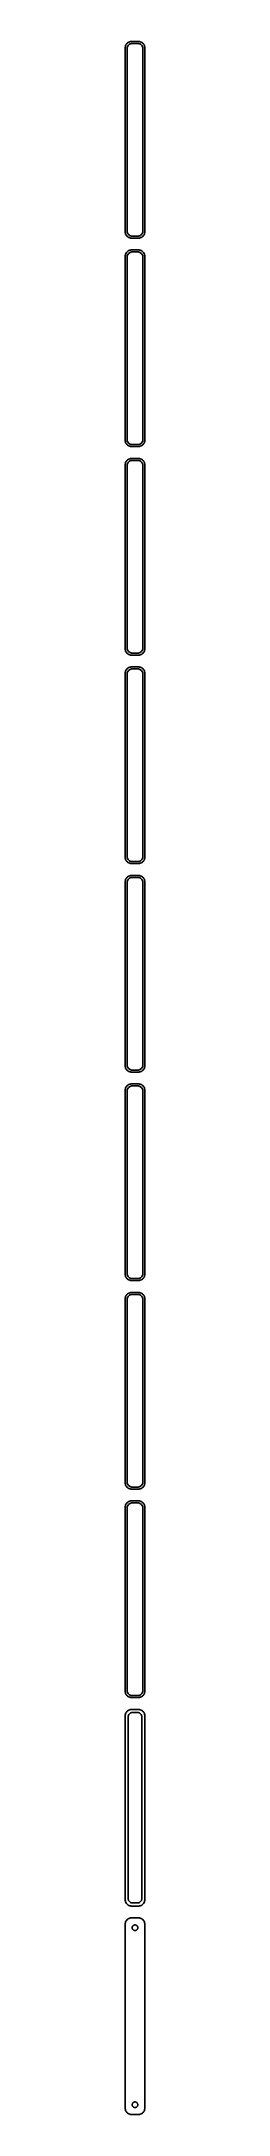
# Model space of a CAD drawing. Header units: metres. Extents: x -8 to 8, y 1515 to 3096.
import ezdxf

# ---------------------------------------------------------------- set-up
doc = ezdxf.new("R2010")
doc.units = ezdxf.units.M

msp = doc.modelspace()

# ---------------------------------------------------------------- linework, layer by layer
for p, q in [((-7.46057, 3091.63), (-7.5, 3091)), ((-7.5, 3091), (-7.5, 2951)), ((-7.34291, 3092.24), (-7.46057, 3091.63)), ((-7.14888, 3092.84), (-7.34291, 3092.24)), ((-6.88153, 3093.41), (-7.14888, 3092.84)), ((-6.54507, 3093.94), (-6.88153, 3093.41)), ((-6.14484, 3094.42), (-6.54507, 3093.94)), ((-5.68712, 3094.85), (-6.14484, 3094.42)), ((-6, 3090.5), (-5.96844, 3091)), ((-6, 2951.5), (-6, 3090.5)), ((-5.96844, 3091), (-5.87433, 3091.49)), ((-5.87433, 3091.49), (-5.7191, 3091.97)), ((-5.7191, 3091.97), (-5.50522, 3092.43)), ((-5.17912, 3095.22), (-5.68712, 3094.85)), ((-5.50522, 3092.43), (-5.23605, 3092.85)), ((-5.23605, 3092.85), (-4.91586, 3093.24)), ((-4.62889, 3095.52), (-5.17912, 3095.22)), ((-4.91586, 3093.24), (-4.54968, 3093.58)), ((-4.04507, 3095.76), (-4.62889, 3095.52)), ((-4.54968, 3093.58), (-4.1433, 3093.88)), ((-4.1433, 3093.88), (-3.70311, 3094.12)), ((-3.4369, 3095.91), (-4.04507, 3095.76)), ((-3.70311, 3094.12), (-3.23605, 3094.3)), ((-2.81395, 3095.99), (-3.4369, 3095.91)), ((-3.23605, 3094.3), (-2.74951, 3094.43)), ((2.81395, 3095.99), (-2.81395, 3095.99)), ((-2.74951, 3094.43), (-2.25116, 3094.49)), ((-2.25116, 3094.49), (2.25116, 3094.49)), ((2.25116, 3094.49), (2.74951, 3094.43)), ((2.74951, 3094.43), (3.23605, 3094.3)), ((3.4369, 3095.91), (2.81395, 3095.99)), ((3.23605, 3094.3), (3.70311, 3094.12)), ((4.04507, 3095.76), (3.4369, 3095.91)), ((3.70311, 3094.12), (4.1433, 3093.88)), ((4.62889, 3095.52), (4.04507, 3095.76)), ((4.1433, 3093.88), (4.54968, 3093.58)), ((4.54968, 3093.58), (4.91586, 3093.24)), ((5.17912, 3095.22), (4.62889, 3095.52)), ((4.91586, 3093.24), (5.23605, 3092.85)), ((5.68712, 3094.85), (5.17912, 3095.22)), ((5.23605, 3092.85), (5.50522, 3092.43)), ((5.50522, 3092.43), (5.7191, 3091.97)), ((6.14484, 3094.42), (5.68712, 3094.85)), ((5.7191, 3091.97), (5.87433, 3091.49)), ((5.87433, 3091.49), (5.96844, 3091)), ((5.96844, 3091), (6, 3090.5)), ((6, 3090.5), (6, 2951.5)), ((6.54507, 3093.94), (6.14484, 3094.42)), ((6.88153, 3093.41), (6.54507, 3093.94)), ((7.14888, 3092.84), (6.88153, 3093.41)), ((7.34291, 3092.24), (7.14888, 3092.84)), ((7.46057, 3091.63), (7.34291, 3092.24)), ((7.5, 3091), (7.46057, 3091.63)), ((7.5, 2951), (7.5, 3091)), ((-7.5, 2951), (-7.46057, 2950.37)), ((-7.46057, 2950.37), (-7.34291, 2949.76)), ((-7.34291, 2949.76), (-7.14888, 2949.16)), ((-7.14888, 2949.16), (-6.88153, 2948.59)), ((-6.88153, 2948.59), (-6.54507, 2948.06)), ((-6.54507, 2948.06), (-6.14484, 2947.58)), ((-6.14484, 2947.58), (-5.68712, 2947.15)), ((-5.96844, 2951), (-6, 2951.5)), ((-5.87433, 2950.51), (-5.96844, 2951)), ((-5.7191, 2950.03), (-5.87433, 2950.51)), ((-5.50522, 2949.57), (-5.7191, 2950.03)), ((-5.68712, 2947.15), (-5.17912, 2946.78)), ((-5.23605, 2949.15), (-5.50522, 2949.57)), ((-4.91586, 2948.76), (-5.23605, 2949.15)), ((-5.17912, 2946.78), (-4.62889, 2946.48)), ((-4.54968, 2948.42), (-4.91586, 2948.76)), ((-4.62889, 2946.48), (-4.04507, 2946.24)), ((-4.1433, 2948.12), (-4.54968, 2948.42)), ((-3.70311, 2947.88), (-4.1433, 2948.12)), ((-4.04507, 2946.24), (-3.4369, 2946.09)), ((-3.23605, 2947.7), (-3.70311, 2947.88)), ((-3.4369, 2946.09), (-2.81395, 2946.01)), ((-2.74951, 2947.57), (-3.23605, 2947.7)), ((-2.81395, 2946.01), (2.81395, 2946.01)), ((-2.25116, 2947.51), (-2.74951, 2947.57)), ((2.25116, 2947.51), (-2.25116, 2947.51)), ((2.74951, 2947.57), (2.25116, 2947.51)), ((3.23605, 2947.7), (2.74951, 2947.57)), ((2.81395, 2946.01), (3.4369, 2946.09)), ((3.70311, 2947.88), (3.23605, 2947.7)), ((3.4369, 2946.09), (4.04507, 2946.24)), ((4.1433, 2948.12), (3.70311, 2947.88)), ((4.04507, 2946.24), (4.62889, 2946.48)), ((4.54968, 2948.42), (4.1433, 2948.12)), ((4.91586, 2948.76), (4.54968, 2948.42)), ((4.62889, 2946.48), (5.17912, 2946.78)), ((5.23605, 2949.15), (4.91586, 2948.76)), ((5.17912, 2946.78), (5.68712, 2947.15)), ((5.50522, 2949.57), (5.23605, 2949.15)), ((5.7191, 2950.03), (5.50522, 2949.57)), ((5.68712, 2947.15), (6.14484, 2947.58)), ((5.87433, 2950.51), (5.7191, 2950.03)), ((5.96844, 2951), (5.87433, 2950.51)), ((6, 2951.5), (5.96844, 2951)), ((6.14484, 2947.58), (6.54507, 2948.06)), ((6.54507, 2948.06), (6.88153, 2948.59)), ((6.88153, 2948.59), (7.14888, 2949.16)), ((7.14888, 2949.16), (7.34291, 2949.76)), ((7.34291, 2949.76), (7.46057, 2950.37)), ((7.46057, 2950.37), (7.5, 2951)), ((-7.46057, 2932.63), (-7.5, 2932)), ((-7.5, 2932), (-7.5, 2792)), ((-7.34291, 2933.24), (-7.46057, 2932.63)), ((-7.14888, 2933.84), (-7.34291, 2933.24)), ((-6.88153, 2934.41), (-7.14888, 2933.84)), ((-6.54507, 2934.94), (-6.88153, 2934.41)), ((-6.14484, 2935.42), (-6.54507, 2934.94)), ((-5.68712, 2935.85), (-6.14484, 2935.42)), ((-6, 2931.5), (-5.96844, 2932)), ((-6, 2792.5), (-6, 2931.5)), ((-5.96844, 2932), (-5.87433, 2932.49)), ((-5.87433, 2932.49), (-5.7191, 2932.97)), ((-5.7191, 2932.97), (-5.50522, 2933.43)), ((-5.17912, 2936.22), (-5.68712, 2935.85)), ((-5.50522, 2933.43), (-5.23605, 2933.85)), ((-5.23605, 2933.85), (-4.91586, 2934.24)), ((-4.62889, 2936.52), (-5.17912, 2936.22)), ((-4.91586, 2934.24), (-4.54968, 2934.58)), ((-4.04507, 2936.76), (-4.62889, 2936.52)), ((-4.54968, 2934.58), (-4.1433, 2934.88)), ((-4.1433, 2934.88), (-3.70311, 2935.12)), ((-3.4369, 2936.91), (-4.04507, 2936.76)), ((-3.70311, 2935.12), (-3.23605, 2935.3)), ((-2.81395, 2936.99), (-3.4369, 2936.91)), ((-3.23605, 2935.3), (-2.74951, 2935.43)), ((2.81395, 2936.99), (-2.81395, 2936.99)), ((-2.74951, 2935.43), (-2.25116, 2935.49)), ((-2.25116, 2935.49), (2.25116, 2935.49)), ((2.25116, 2935.49), (2.74951, 2935.43)), ((2.74951, 2935.43), (3.23605, 2935.3)), ((3.4369, 2936.91), (2.81395, 2936.99)), ((3.23605, 2935.3), (3.70311, 2935.12)), ((4.04507, 2936.76), (3.4369, 2936.91)), ((3.70311, 2935.12), (4.1433, 2934.88)), ((4.62889, 2936.52), (4.04507, 2936.76)), ((4.1433, 2934.88), (4.54968, 2934.58)), ((4.54968, 2934.58), (4.91586, 2934.24)), ((5.17912, 2936.22), (4.62889, 2936.52)), ((4.91586, 2934.24), (5.23605, 2933.85)), ((5.68712, 2935.85), (5.17912, 2936.22)), ((5.23605, 2933.85), (5.50522, 2933.43)), ((5.50522, 2933.43), (5.7191, 2932.97)), ((6.14484, 2935.42), (5.68712, 2935.85)), ((5.7191, 2932.97), (5.87433, 2932.49)), ((5.87433, 2932.49), (5.96844, 2932)), ((5.96844, 2932), (6, 2931.5)), ((6, 2931.5), (6, 2792.5)), ((6.54507, 2934.94), (6.14484, 2935.42)), ((6.88153, 2934.41), (6.54507, 2934.94)), ((7.14888, 2933.84), (6.88153, 2934.41)), ((7.34291, 2933.24), (7.14888, 2933.84)), ((7.46057, 2932.63), (7.34291, 2933.24)), ((7.5, 2932), (7.46057, 2932.63)), ((7.5, 2792), (7.5, 2932)), ((-7.5, 2792), (-7.46057, 2791.37)), ((-7.46057, 2791.37), (-7.34291, 2790.76)), ((-7.34291, 2790.76), (-7.14888, 2790.16)), ((-7.14888, 2790.16), (-6.88153, 2789.59)), ((-6.88153, 2789.59), (-6.54507, 2789.06)), ((-6.54507, 2789.06), (-6.14484, 2788.58)), ((-6.14484, 2788.58), (-5.68712, 2788.15)), ((-5.96844, 2792), (-6, 2792.5)), ((-5.87433, 2791.51), (-5.96844, 2792)), ((-5.7191, 2791.03), (-5.87433, 2791.51)), ((-5.50522, 2790.57), (-5.7191, 2791.03)), ((-5.68712, 2788.15), (-5.17912, 2787.78)), ((-5.23605, 2790.15), (-5.50522, 2790.57)), ((-4.91586, 2789.76), (-5.23605, 2790.15)), ((-5.17912, 2787.78), (-4.62889, 2787.48)), ((-4.54968, 2789.42), (-4.91586, 2789.76)), ((-4.62889, 2787.48), (-4.04507, 2787.24)), ((-4.1433, 2789.12), (-4.54968, 2789.42)), ((-3.70311, 2788.88), (-4.1433, 2789.12)), ((-4.04507, 2787.24), (-3.4369, 2787.09)), ((-3.23605, 2788.7), (-3.70311, 2788.88)), ((-3.4369, 2787.09), (-2.81395, 2787.01)), ((-2.74951, 2788.57), (-3.23605, 2788.7)), ((-2.81395, 2787.01), (2.81395, 2787.01)), ((-2.25116, 2788.51), (-2.74951, 2788.57)), ((2.25116, 2788.51), (-2.25116, 2788.51)), ((2.74951, 2788.57), (2.25116, 2788.51)), ((3.23605, 2788.7), (2.74951, 2788.57)), ((2.81395, 2787.01), (3.4369, 2787.09)), ((3.70311, 2788.88), (3.23605, 2788.7)), ((3.4369, 2787.09), (4.04507, 2787.24)), ((4.1433, 2789.12), (3.70311, 2788.88)), ((4.04507, 2787.24), (4.62889, 2787.48)), ((4.54968, 2789.42), (4.1433, 2789.12)), ((4.91586, 2789.76), (4.54968, 2789.42)), ((4.62889, 2787.48), (5.17912, 2787.78)), ((5.23605, 2790.15), (4.91586, 2789.76)), ((5.17912, 2787.78), (5.68712, 2788.15)), ((5.50522, 2790.57), (5.23605, 2790.15)), ((5.7191, 2791.03), (5.50522, 2790.57)), ((5.68712, 2788.15), (6.14484, 2788.58)), ((5.87433, 2791.51), (5.7191, 2791.03)), ((5.96844, 2792), (5.87433, 2791.51)), ((6, 2792.5), (5.96844, 2792)), ((6.14484, 2788.58), (6.54507, 2789.06)), ((6.54507, 2789.06), (6.88153, 2789.59)), ((6.88153, 2789.59), (7.14888, 2790.16)), ((7.14888, 2790.16), (7.34291, 2790.76)), ((7.34291, 2790.76), (7.46057, 2791.37)), ((7.46057, 2791.37), (7.5, 2792)), ((-7.46057, 2773.63), (-7.5, 2773)), ((-7.5, 2773), (-7.5, 2633)), ((-7.34291, 2774.24), (-7.46057, 2773.63)), ((-7.14888, 2774.84), (-7.34291, 2774.24)), ((-6.88153, 2775.41), (-7.14888, 2774.84)), ((-6.54507, 2775.94), (-6.88153, 2775.41)), ((-6.14484, 2776.42), (-6.54507, 2775.94)), ((-5.68712, 2776.85), (-6.14484, 2776.42)), ((-6, 2772.5), (-5.96844, 2773)), ((-6, 2633.5), (-6, 2772.5)), ((-5.96844, 2773), (-5.87433, 2773.49)), ((-5.87433, 2773.49), (-5.7191, 2773.97)), ((-5.7191, 2773.97), (-5.50522, 2774.43)), ((-5.17912, 2777.22), (-5.68712, 2776.85)), ((-5.50522, 2774.43), (-5.23605, 2774.85)), ((-5.23605, 2774.85), (-4.91586, 2775.24)), ((-4.62889, 2777.52), (-5.17912, 2777.22)), ((-4.91586, 2775.24), (-4.54968, 2775.58)), ((-4.04507, 2777.76), (-4.62889, 2777.52)), ((-4.54968, 2775.58), (-4.1433, 2775.88)), ((-4.1433, 2775.88), (-3.70311, 2776.12)), ((-3.4369, 2777.91), (-4.04507, 2777.76)), ((-3.70311, 2776.12), (-3.23605, 2776.3)), ((-2.81395, 2777.99), (-3.4369, 2777.91)), ((-3.23605, 2776.3), (-2.74951, 2776.43)), ((2.81395, 2777.99), (-2.81395, 2777.99)), ((-2.74951, 2776.43), (-2.25116, 2776.49)), ((-2.25116, 2776.49), (2.25116, 2776.49)), ((2.25116, 2776.49), (2.74951, 2776.43)), ((2.74951, 2776.43), (3.23605, 2776.3)), ((3.4369, 2777.91), (2.81395, 2777.99)), ((3.23605, 2776.3), (3.70311, 2776.12)), ((4.04507, 2777.76), (3.4369, 2777.91)), ((3.70311, 2776.12), (4.1433, 2775.88)), ((4.62889, 2777.52), (4.04507, 2777.76)), ((4.1433, 2775.88), (4.54968, 2775.58)), ((4.54968, 2775.58), (4.91586, 2775.24)), ((5.17912, 2777.22), (4.62889, 2777.52)), ((4.91586, 2775.24), (5.23605, 2774.85)), ((5.68712, 2776.85), (5.17912, 2777.22)), ((5.23605, 2774.85), (5.50522, 2774.43)), ((5.50522, 2774.43), (5.7191, 2773.97)), ((6.14484, 2776.42), (5.68712, 2776.85)), ((5.7191, 2773.97), (5.87433, 2773.49)), ((5.87433, 2773.49), (5.96844, 2773)), ((5.96844, 2773), (6, 2772.5)), ((6, 2772.5), (6, 2633.5)), ((6.54507, 2775.94), (6.14484, 2776.42)), ((6.88153, 2775.41), (6.54507, 2775.94)), ((7.14888, 2774.84), (6.88153, 2775.41)), ((7.34291, 2774.24), (7.14888, 2774.84)), ((7.46057, 2773.63), (7.34291, 2774.24)), ((7.5, 2773), (7.46057, 2773.63)), ((7.5, 2633), (7.5, 2773)), ((-7.5, 2633), (-7.46057, 2632.37)), ((-7.46057, 2632.37), (-7.34291, 2631.76)), ((-7.34291, 2631.76), (-7.14888, 2631.16)), ((-7.14888, 2631.16), (-6.88153, 2630.59)), ((-6.88153, 2630.59), (-6.54507, 2630.06)), ((-6.54507, 2630.06), (-6.14484, 2629.58)), ((-6.14484, 2629.58), (-5.68712, 2629.15)), ((-5.96844, 2633), (-6, 2633.5)), ((-5.87433, 2632.51), (-5.96844, 2633)), ((-5.7191, 2632.03), (-5.87433, 2632.51)), ((-5.50522, 2631.57), (-5.7191, 2632.03)), ((-5.68712, 2629.15), (-5.17912, 2628.78)), ((-5.23605, 2631.15), (-5.50522, 2631.57)), ((-4.91586, 2630.76), (-5.23605, 2631.15)), ((-5.17912, 2628.78), (-4.62889, 2628.48)), ((-4.54968, 2630.42), (-4.91586, 2630.76)), ((-4.62889, 2628.48), (-4.04507, 2628.24)), ((-4.1433, 2630.12), (-4.54968, 2630.42)), ((-3.70311, 2629.88), (-4.1433, 2630.12)), ((-4.04507, 2628.24), (-3.4369, 2628.09)), ((-3.23605, 2629.7), (-3.70311, 2629.88)), ((-3.4369, 2628.09), (-2.81395, 2628.01)), ((-2.74951, 2629.57), (-3.23605, 2629.7)), ((-2.81395, 2628.01), (2.81395, 2628.01)), ((-2.25116, 2629.51), (-2.74951, 2629.57)), ((2.25116, 2629.51), (-2.25116, 2629.51)), ((2.74951, 2629.57), (2.25116, 2629.51)), ((3.23605, 2629.7), (2.74951, 2629.57)), ((2.81395, 2628.01), (3.4369, 2628.09)), ((3.70311, 2629.88), (3.23605, 2629.7)), ((3.4369, 2628.09), (4.04507, 2628.24)), ((4.1433, 2630.12), (3.70311, 2629.88)), ((4.04507, 2628.24), (4.62889, 2628.48)), ((4.54968, 2630.42), (4.1433, 2630.12)), ((4.91586, 2630.76), (4.54968, 2630.42)), ((4.62889, 2628.48), (5.17912, 2628.78)), ((5.23605, 2631.15), (4.91586, 2630.76)), ((5.17912, 2628.78), (5.68712, 2629.15)), ((5.50522, 2631.57), (5.23605, 2631.15)), ((5.7191, 2632.03), (5.50522, 2631.57)), ((5.68712, 2629.15), (6.14484, 2629.58)), ((5.87433, 2632.51), (5.7191, 2632.03)), ((5.96844, 2633), (5.87433, 2632.51)), ((6, 2633.5), (5.96844, 2633)), ((6.14484, 2629.58), (6.54507, 2630.06)), ((6.54507, 2630.06), (6.88153, 2630.59)), ((6.88153, 2630.59), (7.14888, 2631.16)), ((7.14888, 2631.16), (7.34291, 2631.76)), ((7.34291, 2631.76), (7.46057, 2632.37)), ((7.46057, 2632.37), (7.5, 2633)), ((-7.46057, 2614.63), (-7.5, 2614)), ((-7.5, 2614), (-7.5, 2474)), ((-7.34291, 2615.24), (-7.46057, 2614.63)), ((-7.14888, 2615.84), (-7.34291, 2615.24)), ((-6.88153, 2616.41), (-7.14888, 2615.84)), ((-6.54507, 2616.94), (-6.88153, 2616.41)), ((-6.14484, 2617.42), (-6.54507, 2616.94)), ((-5.68712, 2617.85), (-6.14484, 2617.42)), ((-6, 2613.5), (-5.96844, 2614)), ((-6, 2474.5), (-6, 2613.5)), ((-5.96844, 2614), (-5.87433, 2614.49)), ((-5.87433, 2614.49), (-5.7191, 2614.97)), ((-5.7191, 2614.97), (-5.50522, 2615.43)), ((-5.17912, 2618.22), (-5.68712, 2617.85)), ((-5.50522, 2615.43), (-5.23605, 2615.85)), ((-5.23605, 2615.85), (-4.91586, 2616.24)), ((-4.62889, 2618.52), (-5.17912, 2618.22)), ((-4.91586, 2616.24), (-4.54968, 2616.58)), ((-4.04507, 2618.76), (-4.62889, 2618.52)), ((-4.54968, 2616.58), (-4.1433, 2616.88)), ((-4.1433, 2616.88), (-3.70311, 2617.12)), ((-3.4369, 2618.91), (-4.04507, 2618.76)), ((-3.70311, 2617.12), (-3.23605, 2617.3)), ((-2.81395, 2618.99), (-3.4369, 2618.91)), ((-3.23605, 2617.3), (-2.74951, 2617.43)), ((2.81395, 2618.99), (-2.81395, 2618.99)), ((-2.74951, 2617.43), (-2.25116, 2617.49)), ((-2.25116, 2617.49), (2.25116, 2617.49)), ((2.25116, 2617.49), (2.74951, 2617.43)), ((2.74951, 2617.43), (3.23605, 2617.3)), ((3.4369, 2618.91), (2.81395, 2618.99)), ((3.23605, 2617.3), (3.70311, 2617.12)), ((4.04507, 2618.76), (3.4369, 2618.91)), ((3.70311, 2617.12), (4.1433, 2616.88)), ((4.62889, 2618.52), (4.04507, 2618.76)), ((4.1433, 2616.88), (4.54968, 2616.58)), ((4.54968, 2616.58), (4.91586, 2616.24)), ((5.17912, 2618.22), (4.62889, 2618.52)), ((4.91586, 2616.24), (5.23605, 2615.85)), ((5.68712, 2617.85), (5.17912, 2618.22)), ((5.23605, 2615.85), (5.50522, 2615.43)), ((5.50522, 2615.43), (5.7191, 2614.97)), ((6.14484, 2617.42), (5.68712, 2617.85)), ((5.7191, 2614.97), (5.87433, 2614.49)), ((5.87433, 2614.49), (5.96844, 2614)), ((5.96844, 2614), (6, 2613.5)), ((6, 2613.5), (6, 2474.5)), ((6.54507, 2616.94), (6.14484, 2617.42)), ((6.88153, 2616.41), (6.54507, 2616.94)), ((7.14888, 2615.84), (6.88153, 2616.41)), ((7.34291, 2615.24), (7.14888, 2615.84)), ((7.46057, 2614.63), (7.34291, 2615.24)), ((7.5, 2614), (7.46057, 2614.63)), ((7.5, 2474), (7.5, 2614)), ((-7.5, 2474), (-7.46057, 2473.37)), ((-7.46057, 2473.37), (-7.34291, 2472.76)), ((-7.34291, 2472.76), (-7.14888, 2472.16)), ((-7.14888, 2472.16), (-6.88153, 2471.59)), ((-6.88153, 2471.59), (-6.54507, 2471.06)), ((-6.54507, 2471.06), (-6.14484, 2470.58)), ((-6.14484, 2470.58), (-5.68712, 2470.15)), ((-5.96844, 2474), (-6, 2474.5)), ((-5.87433, 2473.51), (-5.96844, 2474)), ((-5.7191, 2473.03), (-5.87433, 2473.51)), ((-5.50522, 2472.57), (-5.7191, 2473.03)), ((-5.68712, 2470.15), (-5.17912, 2469.78)), ((-5.23605, 2472.15), (-5.50522, 2472.57)), ((-4.91586, 2471.76), (-5.23605, 2472.15)), ((-5.17912, 2469.78), (-4.62889, 2469.48)), ((-4.54968, 2471.42), (-4.91586, 2471.76)), ((-4.62889, 2469.48), (-4.04507, 2469.24)), ((-4.1433, 2471.12), (-4.54968, 2471.42)), ((-3.70311, 2470.88), (-4.1433, 2471.12)), ((-4.04507, 2469.24), (-3.4369, 2469.09)), ((-3.23605, 2470.7), (-3.70311, 2470.88)), ((-3.4369, 2469.09), (-2.81395, 2469.01)), ((-2.74951, 2470.57), (-3.23605, 2470.7)), ((-2.81395, 2469.01), (2.81395, 2469.01)), ((-2.25116, 2470.51), (-2.74951, 2470.57)), ((2.25116, 2470.51), (-2.25116, 2470.51)), ((2.74951, 2470.57), (2.25116, 2470.51)), ((3.23605, 2470.7), (2.74951, 2470.57)), ((2.81395, 2469.01), (3.4369, 2469.09)), ((3.70311, 2470.88), (3.23605, 2470.7)), ((3.4369, 2469.09), (4.04507, 2469.24)), ((4.1433, 2471.12), (3.70311, 2470.88)), ((4.04507, 2469.24), (4.62889, 2469.48)), ((4.54968, 2471.42), (4.1433, 2471.12)), ((4.91586, 2471.76), (4.54968, 2471.42)), ((4.62889, 2469.48), (5.17912, 2469.78)), ((5.23605, 2472.15), (4.91586, 2471.76)), ((5.17912, 2469.78), (5.68712, 2470.15)), ((5.50522, 2472.57), (5.23605, 2472.15)), ((5.7191, 2473.03), (5.50522, 2472.57)), ((5.68712, 2470.15), (6.14484, 2470.58)), ((5.87433, 2473.51), (5.7191, 2473.03)), ((5.96844, 2474), (5.87433, 2473.51)), ((6, 2474.5), (5.96844, 2474)), ((6.14484, 2470.58), (6.54507, 2471.06)), ((6.54507, 2471.06), (6.88153, 2471.59)), ((6.88153, 2471.59), (7.14888, 2472.16)), ((7.14888, 2472.16), (7.34291, 2472.76)), ((7.34291, 2472.76), (7.46057, 2473.37)), ((7.46057, 2473.37), (7.5, 2474)), ((-7.46057, 2455.63), (-7.5, 2455)), ((-7.5, 2455), (-7.5, 2315)), ((-7.34291, 2456.24), (-7.46057, 2455.63)), ((-7.14888, 2456.84), (-7.34291, 2456.24)), ((-6.88153, 2457.41), (-7.14888, 2456.84)), ((-6.54507, 2457.94), (-6.88153, 2457.41)), ((-6.14484, 2458.42), (-6.54507, 2457.94)), ((-5.68712, 2458.85), (-6.14484, 2458.42)), ((-6, 2454.5), (-5.96844, 2455)), ((-6, 2315.5), (-6, 2454.5)), ((-5.96844, 2455), (-5.87433, 2455.49)), ((-5.87433, 2455.49), (-5.7191, 2455.97)), ((-5.7191, 2455.97), (-5.50522, 2456.43)), ((-5.17912, 2459.22), (-5.68712, 2458.85)), ((-5.50522, 2456.43), (-5.23605, 2456.85)), ((-5.23605, 2456.85), (-4.91586, 2457.24)), ((-4.62889, 2459.52), (-5.17912, 2459.22)), ((-4.91586, 2457.24), (-4.54968, 2457.58)), ((-4.04507, 2459.76), (-4.62889, 2459.52)), ((-4.54968, 2457.58), (-4.1433, 2457.88)), ((-4.1433, 2457.88), (-3.70311, 2458.12)), ((-3.4369, 2459.91), (-4.04507, 2459.76)), ((-3.70311, 2458.12), (-3.23605, 2458.3)), ((-2.81395, 2459.99), (-3.4369, 2459.91)), ((-3.23605, 2458.3), (-2.74951, 2458.43)), ((2.81395, 2459.99), (-2.81395, 2459.99)), ((-2.74951, 2458.43), (-2.25116, 2458.49)), ((-2.25116, 2458.49), (2.25116, 2458.49)), ((2.25116, 2458.49), (2.74951, 2458.43)), ((2.74951, 2458.43), (3.23605, 2458.3)), ((3.4369, 2459.91), (2.81395, 2459.99)), ((3.23605, 2458.3), (3.70311, 2458.12)), ((4.04507, 2459.76), (3.4369, 2459.91)), ((3.70311, 2458.12), (4.1433, 2457.88)), ((4.62889, 2459.52), (4.04507, 2459.76)), ((4.1433, 2457.88), (4.54968, 2457.58)), ((4.54968, 2457.58), (4.91586, 2457.24)), ((5.17912, 2459.22), (4.62889, 2459.52)), ((4.91586, 2457.24), (5.23605, 2456.85)), ((5.68712, 2458.85), (5.17912, 2459.22)), ((5.23605, 2456.85), (5.50522, 2456.43)), ((5.50522, 2456.43), (5.7191, 2455.97)), ((6.14484, 2458.42), (5.68712, 2458.85)), ((5.7191, 2455.97), (5.87433, 2455.49)), ((5.87433, 2455.49), (5.96844, 2455)), ((5.96844, 2455), (6, 2454.5)), ((6, 2454.5), (6, 2315.5)), ((6.54507, 2457.94), (6.14484, 2458.42)), ((6.88153, 2457.41), (6.54507, 2457.94)), ((7.14888, 2456.84), (6.88153, 2457.41)), ((7.34291, 2456.24), (7.14888, 2456.84)), ((7.46057, 2455.63), (7.34291, 2456.24)), ((7.5, 2455), (7.46057, 2455.63)), ((7.5, 2315), (7.5, 2455)), ((-7.5, 2315), (-7.46057, 2314.37)), ((-7.46057, 2314.37), (-7.34291, 2313.76)), ((-7.34291, 2313.76), (-7.14888, 2313.16)), ((-7.14888, 2313.16), (-6.88153, 2312.59)), ((-6.88153, 2312.59), (-6.54507, 2312.06)), ((-6.54507, 2312.06), (-6.14484, 2311.58)), ((-6.14484, 2311.58), (-5.68712, 2311.15)), ((-5.96844, 2315), (-6, 2315.5)), ((-5.87433, 2314.51), (-5.96844, 2315)), ((-5.7191, 2314.03), (-5.87433, 2314.51)), ((-5.50522, 2313.57), (-5.7191, 2314.03)), ((-5.68712, 2311.15), (-5.17912, 2310.78)), ((-5.23605, 2313.15), (-5.50522, 2313.57)), ((-4.91586, 2312.76), (-5.23605, 2313.15)), ((-5.17912, 2310.78), (-4.62889, 2310.48)), ((-4.54968, 2312.42), (-4.91586, 2312.76)), ((-4.62889, 2310.48), (-4.04507, 2310.24)), ((-4.1433, 2312.12), (-4.54968, 2312.42)), ((-3.70311, 2311.88), (-4.1433, 2312.12)), ((-4.04507, 2310.24), (-3.4369, 2310.09)), ((-3.23605, 2311.7), (-3.70311, 2311.88)), ((-3.4369, 2310.09), (-2.81395, 2310.01)), ((-2.74951, 2311.57), (-3.23605, 2311.7)), ((-2.81395, 2310.01), (2.81395, 2310.01)), ((-2.25116, 2311.51), (-2.74951, 2311.57)), ((2.25116, 2311.51), (-2.25116, 2311.51)), ((2.74951, 2311.57), (2.25116, 2311.51)), ((3.23605, 2311.7), (2.74951, 2311.57)), ((2.81395, 2310.01), (3.4369, 2310.09)), ((3.70311, 2311.88), (3.23605, 2311.7)), ((3.4369, 2310.09), (4.04507, 2310.24)), ((4.1433, 2312.12), (3.70311, 2311.88)), ((4.04507, 2310.24), (4.62889, 2310.48)), ((4.54968, 2312.42), (4.1433, 2312.12)), ((4.91586, 2312.76), (4.54968, 2312.42)), ((4.62889, 2310.48), (5.17912, 2310.78)), ((5.23605, 2313.15), (4.91586, 2312.76)), ((5.17912, 2310.78), (5.68712, 2311.15)), ((5.50522, 2313.57), (5.23605, 2313.15)), ((5.7191, 2314.03), (5.50522, 2313.57)), ((5.68712, 2311.15), (6.14484, 2311.58)), ((5.87433, 2314.51), (5.7191, 2314.03)), ((5.96844, 2315), (5.87433, 2314.51)), ((6, 2315.5), (5.96844, 2315)), ((6.14484, 2311.58), (6.54507, 2312.06)), ((6.54507, 2312.06), (6.88153, 2312.59)), ((6.88153, 2312.59), (7.14888, 2313.16)), ((7.14888, 2313.16), (7.34291, 2313.76)), ((7.34291, 2313.76), (7.46057, 2314.37)), ((7.46057, 2314.37), (7.5, 2315)), ((-7.46057, 2296.63), (-7.5, 2296)), ((-7.5, 2296), (-7.5, 2156)), ((-7.34291, 2297.24), (-7.46057, 2296.63)), ((-7.14888, 2297.84), (-7.34291, 2297.24)), ((-6.88153, 2298.41), (-7.14888, 2297.84)), ((-6.54507, 2298.94), (-6.88153, 2298.41)), ((-6.14484, 2299.42), (-6.54507, 2298.94)), ((-5.68712, 2299.85), (-6.14484, 2299.42)), ((-6, 2295.5), (-5.96844, 2296)), ((-6, 2156.5), (-6, 2295.5)), ((-5.96844, 2296), (-5.87433, 2296.49)), ((-5.87433, 2296.49), (-5.7191, 2296.97)), ((-5.7191, 2296.97), (-5.50522, 2297.43)), ((-5.17912, 2300.22), (-5.68712, 2299.85)), ((-5.50522, 2297.43), (-5.23605, 2297.85)), ((-5.23605, 2297.85), (-4.91586, 2298.24)), ((-4.62889, 2300.52), (-5.17912, 2300.22)), ((-4.91586, 2298.24), (-4.54968, 2298.58)), ((-4.04507, 2300.76), (-4.62889, 2300.52)), ((-4.54968, 2298.58), (-4.1433, 2298.88)), ((-4.1433, 2298.88), (-3.70311, 2299.12)), ((-3.4369, 2300.91), (-4.04507, 2300.76)), ((-3.70311, 2299.12), (-3.23605, 2299.3)), ((-2.81395, 2300.99), (-3.4369, 2300.91)), ((-3.23605, 2299.3), (-2.74951, 2299.43)), ((2.81395, 2300.99), (-2.81395, 2300.99)), ((-2.74951, 2299.43), (-2.25116, 2299.49)), ((-2.25116, 2299.49), (2.25116, 2299.49)), ((2.25116, 2299.49), (2.74951, 2299.43)), ((2.74951, 2299.43), (3.23605, 2299.3)), ((3.4369, 2300.91), (2.81395, 2300.99)), ((3.23605, 2299.3), (3.70311, 2299.12)), ((4.04507, 2300.76), (3.4369, 2300.91)), ((3.70311, 2299.12), (4.1433, 2298.88)), ((4.62889, 2300.52), (4.04507, 2300.76)), ((4.1433, 2298.88), (4.54968, 2298.58)), ((4.54968, 2298.58), (4.91586, 2298.24)), ((5.17912, 2300.22), (4.62889, 2300.52)), ((4.91586, 2298.24), (5.23605, 2297.85)), ((5.68712, 2299.85), (5.17912, 2300.22)), ((5.23605, 2297.85), (5.50522, 2297.43)), ((5.50522, 2297.43), (5.7191, 2296.97)), ((6.14484, 2299.42), (5.68712, 2299.85)), ((5.7191, 2296.97), (5.87433, 2296.49)), ((5.87433, 2296.49), (5.96844, 2296)), ((5.96844, 2296), (6, 2295.5)), ((6, 2295.5), (6, 2156.5)), ((6.54507, 2298.94), (6.14484, 2299.42)), ((6.88153, 2298.41), (6.54507, 2298.94)), ((7.14888, 2297.84), (6.88153, 2298.41)), ((7.34291, 2297.24), (7.14888, 2297.84)), ((7.46057, 2296.63), (7.34291, 2297.24)), ((7.5, 2296), (7.46057, 2296.63)), ((7.5, 2156), (7.5, 2296)), ((-7.5, 2156), (-7.46057, 2155.37)), ((-7.46057, 2155.37), (-7.34291, 2154.76)), ((-7.34291, 2154.76), (-7.14888, 2154.16)), ((-7.14888, 2154.16), (-6.88153, 2153.59)), ((-6.88153, 2153.59), (-6.54507, 2153.06)), ((-6.54507, 2153.06), (-6.14484, 2152.58)), ((-6.14484, 2152.58), (-5.68712, 2152.15)), ((-5.96844, 2156), (-6, 2156.5)), ((-5.87433, 2155.51), (-5.96844, 2156)), ((-5.7191, 2155.03), (-5.87433, 2155.51)), ((-5.50522, 2154.57), (-5.7191, 2155.03)), ((-5.68712, 2152.15), (-5.17912, 2151.78)), ((-5.23605, 2154.15), (-5.50522, 2154.57)), ((-4.91586, 2153.76), (-5.23605, 2154.15)), ((-5.17912, 2151.78), (-4.62889, 2151.48)), ((-4.54968, 2153.42), (-4.91586, 2153.76)), ((-4.62889, 2151.48), (-4.04507, 2151.24)), ((-4.1433, 2153.12), (-4.54968, 2153.42)), ((-3.70311, 2152.88), (-4.1433, 2153.12)), ((-4.04507, 2151.24), (-3.4369, 2151.09)), ((-3.23605, 2152.7), (-3.70311, 2152.88)), ((-3.4369, 2151.09), (-2.81395, 2151.01)), ((-2.74951, 2152.57), (-3.23605, 2152.7)), ((-2.81395, 2151.01), (2.81395, 2151.01)), ((-2.25116, 2152.51), (-2.74951, 2152.57)), ((2.25116, 2152.51), (-2.25116, 2152.51)), ((2.74951, 2152.57), (2.25116, 2152.51)), ((3.23605, 2152.7), (2.74951, 2152.57)), ((2.81395, 2151.01), (3.4369, 2151.09)), ((3.70311, 2152.88), (3.23605, 2152.7)), ((3.4369, 2151.09), (4.04507, 2151.24)), ((4.1433, 2153.12), (3.70311, 2152.88)), ((4.04507, 2151.24), (4.62889, 2151.48)), ((4.54968, 2153.42), (4.1433, 2153.12)), ((4.91586, 2153.76), (4.54968, 2153.42)), ((4.62889, 2151.48), (5.17912, 2151.78)), ((5.23605, 2154.15), (4.91586, 2153.76)), ((5.17912, 2151.78), (5.68712, 2152.15)), ((5.50522, 2154.57), (5.23605, 2154.15)), ((5.7191, 2155.03), (5.50522, 2154.57)), ((5.68712, 2152.15), (6.14484, 2152.58)), ((5.87433, 2155.51), (5.7191, 2155.03)), ((5.96844, 2156), (5.87433, 2155.51)), ((6, 2156.5), (5.96844, 2156)), ((6.14484, 2152.58), (6.54507, 2153.06)), ((6.54507, 2153.06), (6.88153, 2153.59)), ((6.88153, 2153.59), (7.14888, 2154.16)), ((7.14888, 2154.16), (7.34291, 2154.76)), ((7.34291, 2154.76), (7.46057, 2155.37)), ((7.46057, 2155.37), (7.5, 2156)), ((-7.46057, 2137.63), (-7.5, 2137)), ((-7.5, 2137), (-7.5, 1997)), ((-7.34291, 2138.24), (-7.46057, 2137.63)), ((-7.14888, 2138.84), (-7.34291, 2138.24)), ((-6.88153, 2139.41), (-7.14888, 2138.84)), ((-6.54507, 2139.94), (-6.88153, 2139.41)), ((-6.14484, 2140.42), (-6.54507, 2139.94)), ((-5.68712, 2140.85), (-6.14484, 2140.42)), ((-6, 2136.5), (-5.96844, 2137)), ((-6, 1997.5), (-6, 2136.5)), ((-5.96844, 2137), (-5.87433, 2137.49)), ((-5.87433, 2137.49), (-5.7191, 2137.97)), ((-5.7191, 2137.97), (-5.50522, 2138.43)), ((-5.17912, 2141.22), (-5.68712, 2140.85)), ((-5.50522, 2138.43), (-5.23605, 2138.85)), ((-5.23605, 2138.85), (-4.91586, 2139.24)), ((-4.62889, 2141.52), (-5.17912, 2141.22)), ((-4.91586, 2139.24), (-4.54968, 2139.58)), ((-4.04507, 2141.76), (-4.62889, 2141.52)), ((-4.54968, 2139.58), (-4.1433, 2139.88)), ((-4.1433, 2139.88), (-3.70311, 2140.12)), ((-3.4369, 2141.91), (-4.04507, 2141.76)), ((-3.70311, 2140.12), (-3.23605, 2140.3)), ((-2.81395, 2141.99), (-3.4369, 2141.91)), ((-3.23605, 2140.3), (-2.74951, 2140.43)), ((2.81395, 2141.99), (-2.81395, 2141.99)), ((-2.74951, 2140.43), (-2.25116, 2140.49)), ((-2.25116, 2140.49), (2.25116, 2140.49)), ((2.25116, 2140.49), (2.74951, 2140.43)), ((2.74951, 2140.43), (3.23605, 2140.3)), ((3.4369, 2141.91), (2.81395, 2141.99)), ((3.23605, 2140.3), (3.70311, 2140.12)), ((4.04507, 2141.76), (3.4369, 2141.91)), ((3.70311, 2140.12), (4.1433, 2139.88)), ((4.62889, 2141.52), (4.04507, 2141.76)), ((4.1433, 2139.88), (4.54968, 2139.58)), ((4.54968, 2139.58), (4.91586, 2139.24)), ((5.17912, 2141.22), (4.62889, 2141.52)), ((4.91586, 2139.24), (5.23605, 2138.85)), ((5.68712, 2140.85), (5.17912, 2141.22)), ((5.23605, 2138.85), (5.50522, 2138.43)), ((5.50522, 2138.43), (5.7191, 2137.97)), ((6.14484, 2140.42), (5.68712, 2140.85)), ((5.7191, 2137.97), (5.87433, 2137.49)), ((5.87433, 2137.49), (5.96844, 2137)), ((5.96844, 2137), (6, 2136.5)), ((6, 2136.5), (6, 1997.5)), ((6.54507, 2139.94), (6.14484, 2140.42)), ((6.88153, 2139.41), (6.54507, 2139.94)), ((7.14888, 2138.84), (6.88153, 2139.41)), ((7.34291, 2138.24), (7.14888, 2138.84)), ((7.46057, 2137.63), (7.34291, 2138.24)), ((7.5, 2137), (7.46057, 2137.63)), ((7.5, 1997), (7.5, 2137)), ((-7.5, 1997), (-7.46057, 1996.37)), ((-7.46057, 1996.37), (-7.34291, 1995.76)), ((-7.34291, 1995.76), (-7.14888, 1995.16)), ((-7.14888, 1995.16), (-6.88153, 1994.59)), ((-6.88153, 1994.59), (-6.54507, 1994.06)), ((-6.54507, 1994.06), (-6.14484, 1993.58)), ((-6.14484, 1993.58), (-5.68712, 1993.15)), ((-5.96844, 1997), (-6, 1997.5)), ((-5.87433, 1996.51), (-5.96844, 1997)), ((-5.7191, 1996.03), (-5.87433, 1996.51)), ((-5.50522, 1995.57), (-5.7191, 1996.03)), ((-5.68712, 1993.15), (-5.17912, 1992.78)), ((-5.23605, 1995.15), (-5.50522, 1995.57)), ((-4.91586, 1994.76), (-5.23605, 1995.15)), ((-5.17912, 1992.78), (-4.62889, 1992.48)), ((-4.54968, 1994.42), (-4.91586, 1994.76)), ((-4.62889, 1992.48), (-4.04507, 1992.24)), ((-4.1433, 1994.12), (-4.54968, 1994.42)), ((-3.70311, 1993.88), (-4.1433, 1994.12)), ((-4.04507, 1992.24), (-3.4369, 1992.09)), ((-3.23605, 1993.7), (-3.70311, 1993.88)), ((-3.4369, 1992.09), (-2.81395, 1992.01)), ((-2.74951, 1993.57), (-3.23605, 1993.7)), ((-2.25116, 1993.51), (-2.74951, 1993.57)), ((2.25116, 1993.51), (-2.25116, 1993.51)), ((2.74951, 1993.57), (2.25116, 1993.51)), ((3.23605, 1993.7), (2.74951, 1993.57)), ((2.81395, 1992.01), (3.4369, 1992.09)), ((3.70311, 1993.88), (3.23605, 1993.7)), ((3.4369, 1992.09), (4.04507, 1992.24)), ((4.1433, 1994.12), (3.70311, 1993.88)), ((4.04507, 1992.24), (4.62889, 1992.48)), ((4.54968, 1994.42), (4.1433, 1994.12)), ((4.91586, 1994.76), (4.54968, 1994.42)), ((4.62889, 1992.48), (5.17912, 1992.78)), ((5.23605, 1995.15), (4.91586, 1994.76)), ((5.17912, 1992.78), (5.68712, 1993.15)), ((5.50522, 1995.57), (5.23605, 1995.15)), ((5.7191, 1996.03), (5.50522, 1995.57)), ((5.68712, 1993.15), (6.14484, 1993.58)), ((5.87433, 1996.51), (5.7191, 1996.03)), ((5.96844, 1997), (5.87433, 1996.51)), ((6, 1997.5), (5.96844, 1997)), ((6.14484, 1993.58), (6.54507, 1994.06)), ((6.54507, 1994.06), (6.88153, 1994.59)), ((6.88153, 1994.59), (7.14888, 1995.16)), ((7.14888, 1995.16), (7.34291, 1995.76)), ((7.34291, 1995.76), (7.46057, 1996.37)), ((7.46057, 1996.37), (7.5, 1997)), ((-7.46057, 1978.63), (-7.5, 1978)), ((-7.5, 1978), (-7.5, 1838)), ((-7.34291, 1979.24), (-7.46057, 1978.63)), ((-7.14888, 1979.84), (-7.34291, 1979.24)), ((-6.88153, 1980.41), (-7.14888, 1979.84)), ((-6.54507, 1980.94), (-6.88153, 1980.41)), ((-6.14484, 1981.42), (-6.54507, 1980.94)), ((-5.68712, 1981.85), (-6.14484, 1981.42)), ((-6, 1977.5), (-5.96844, 1978)), ((-6, 1838.5), (-6, 1977.5)), ((-5.96844, 1978), (-5.87433, 1978.49)), ((-5.87433, 1978.49), (-5.7191, 1978.97)), ((-5.7191, 1978.97), (-5.50522, 1979.43)), ((-5.17912, 1982.22), (-5.68712, 1981.85)), ((-5.50522, 1979.43), (-5.23605, 1979.85)), ((-5.23605, 1979.85), (-4.91586, 1980.24)), ((-4.62889, 1982.52), (-5.17912, 1982.22)), ((-4.91586, 1980.24), (-4.54968, 1980.58)), ((-4.04507, 1982.76), (-4.62889, 1982.52)), ((-4.54968, 1980.58), (-4.1433, 1980.88)), ((-4.1433, 1980.88), (-3.70311, 1981.12)), ((-3.4369, 1982.91), (-4.04507, 1982.76)), ((-3.70311, 1981.12), (-3.23605, 1981.3)), ((-2.81395, 1982.99), (-3.4369, 1982.91)), ((-3.23605, 1981.3), (-2.74951, 1981.43)), ((-2.81395, 1992.01), (2.81395, 1992.01)), ((2.81395, 1982.99), (-2.81395, 1982.99)), ((-2.74951, 1981.43), (-2.25116, 1981.49)), ((-2.25116, 1981.49), (2.25116, 1981.49)), ((2.25116, 1981.49), (2.74951, 1981.43)), ((2.74951, 1981.43), (3.23605, 1981.3)), ((3.4369, 1982.91), (2.81395, 1982.99)), ((3.23605, 1981.3), (3.70311, 1981.12)), ((4.04507, 1982.76), (3.4369, 1982.91)), ((3.70311, 1981.12), (4.1433, 1980.88)), ((4.62889, 1982.52), (4.04507, 1982.76)), ((4.1433, 1980.88), (4.54968, 1980.58)), ((4.54968, 1980.58), (4.91586, 1980.24)), ((5.17912, 1982.22), (4.62889, 1982.52)), ((4.91586, 1980.24), (5.23605, 1979.85)), ((5.68712, 1981.85), (5.17912, 1982.22)), ((5.23605, 1979.85), (5.50522, 1979.43)), ((5.50522, 1979.43), (5.7191, 1978.97)), ((6.14484, 1981.42), (5.68712, 1981.85)), ((5.7191, 1978.97), (5.87433, 1978.49)), ((5.87433, 1978.49), (5.96844, 1978)), ((5.96844, 1978), (6, 1977.5)), ((6, 1977.5), (6, 1838.5)), ((6.54507, 1980.94), (6.14484, 1981.42)), ((6.88153, 1980.41), (6.54507, 1980.94)), ((7.14888, 1979.84), (6.88153, 1980.41)), ((7.34291, 1979.24), (7.14888, 1979.84)), ((7.46057, 1978.63), (7.34291, 1979.24)), ((7.5, 1978), (7.46057, 1978.63)), ((7.5, 1838), (7.5, 1978)), ((-7.5, 1838), (-7.46057, 1837.37)), ((-7.46057, 1837.37), (-7.34291, 1836.76)), ((-7.34291, 1836.76), (-7.14888, 1836.16)), ((-7.14888, 1836.16), (-6.88153, 1835.59)), ((-6.88153, 1835.59), (-6.54507, 1835.06)), ((-6.54507, 1835.06), (-6.14484, 1834.58)), ((-6.14484, 1834.58), (-5.68712, 1834.15)), ((-5.96844, 1838), (-6, 1838.5)), ((-5.87433, 1837.51), (-5.96844, 1838)), ((-5.7191, 1837.03), (-5.87433, 1837.51)), ((-5.50522, 1836.57), (-5.7191, 1837.03)), ((-5.68712, 1834.15), (-5.17912, 1833.78)), ((-5.23605, 1836.15), (-5.50522, 1836.57)), ((-4.91586, 1835.76), (-5.23605, 1836.15)), ((-4.54968, 1835.42), (-4.91586, 1835.76)), ((-4.1433, 1835.12), (-4.54968, 1835.42)), ((-3.70311, 1834.88), (-4.1433, 1835.12)), ((-3.23605, 1834.7), (-3.70311, 1834.88)), ((-2.74951, 1834.57), (-3.23605, 1834.7)), ((-2.25116, 1834.51), (-2.74951, 1834.57)), ((2.25116, 1834.51), (-2.25116, 1834.51)), ((2.74951, 1834.57), (2.25116, 1834.51)), ((3.23605, 1834.7), (2.74951, 1834.57)), ((3.70311, 1834.88), (3.23605, 1834.7)), ((4.1433, 1835.12), (3.70311, 1834.88)), ((4.54968, 1835.42), (4.1433, 1835.12)), ((4.91586, 1835.76), (4.54968, 1835.42)), ((5.23605, 1836.15), (4.91586, 1835.76)), ((5.17912, 1833.78), (5.68712, 1834.15)), ((5.50522, 1836.57), (5.23605, 1836.15)), ((5.7191, 1837.03), (5.50522, 1836.57)), ((5.68712, 1834.15), (6.14484, 1834.58)), ((5.87433, 1837.51), (5.7191, 1837.03)), ((5.96844, 1838), (5.87433, 1837.51)), ((6, 1838.5), (5.96844, 1838)), ((6.14484, 1834.58), (6.54507, 1835.06)), ((6.54507, 1835.06), (6.88153, 1835.59)), ((6.88153, 1835.59), (7.14888, 1836.16)), ((7.14888, 1836.16), (7.34291, 1836.76)), ((7.34291, 1836.76), (7.46057, 1837.37)), ((7.46057, 1837.37), (7.5, 1838)), ((-7.46057, 1819.63), (-7.5, 1819)), ((-7.5, 1819), (-7.5, 1679)), ((-7.34291, 1820.24), (-7.46057, 1819.63)), ((-7.14888, 1820.84), (-7.34291, 1820.24)), ((-6.88153, 1821.41), (-7.14888, 1820.84)), ((-6.54507, 1821.94), (-6.88153, 1821.41)), ((-6.14484, 1822.42), (-6.54507, 1821.94)), ((-5.68712, 1822.85), (-6.14484, 1822.42)), ((-5.17912, 1823.22), (-5.68712, 1822.85)), ((-5.17912, 1833.78), (-4.62889, 1833.48)), ((-4.62889, 1823.52), (-5.17912, 1823.22)), ((-5.11292, 1818.5), (-5.08836, 1818.89)), ((-5.11292, 1679.5), (-5.11292, 1818.5)), ((-5.08836, 1818.89), (-5.01512, 1819.27)), ((-5.01512, 1819.27), (-4.89432, 1819.65)), ((-4.89432, 1819.65), (-4.72786, 1820)), ((-4.72786, 1820), (-4.5184, 1820.33)), ((-4.62889, 1833.48), (-4.04507, 1833.24)), ((-4.04507, 1823.76), (-4.62889, 1823.52)), ((-4.5184, 1820.33), (-4.26921, 1820.63)), ((-4.26921, 1820.63), (-3.98424, 1820.9)), ((-4.04507, 1833.24), (-3.4369, 1833.09)), ((-3.4369, 1823.91), (-4.04507, 1823.76)), ((-3.98424, 1820.9), (-3.66798, 1821.13)), ((-3.66798, 1821.13), (-3.32541, 1821.32)), ((-3.4369, 1833.09), (-2.81395, 1833.01)), ((-2.81395, 1823.99), (-3.4369, 1823.91)), ((-3.32541, 1821.32), (-2.96194, 1821.46)), ((-2.96194, 1821.46), (-2.5833, 1821.56)), ((-2.81395, 1833.01), (2.81395, 1833.01)), ((2.81395, 1823.99), (-2.81395, 1823.99)), ((-2.5833, 1821.56), (-2.19545, 1821.61)), ((-2.19545, 1821.61), (2.19545, 1821.61)), ((2.19545, 1821.61), (2.5833, 1821.56)), ((2.5833, 1821.56), (2.96194, 1821.46)), ((2.81395, 1833.01), (3.4369, 1833.09)), ((3.4369, 1823.91), (2.81395, 1823.99)), ((2.96194, 1821.46), (3.32541, 1821.32)), ((3.32541, 1821.32), (3.66798, 1821.13)), ((3.4369, 1833.09), (4.04507, 1833.24)), ((4.04507, 1823.76), (3.4369, 1823.91)), ((3.66798, 1821.13), (3.98424, 1820.9)), ((3.98424, 1820.9), (4.26921, 1820.63)), ((4.04507, 1833.24), (4.62889, 1833.48)), ((4.62889, 1823.52), (4.04507, 1823.76)), ((4.26921, 1820.63), (4.5184, 1820.33)), ((4.5184, 1820.33), (4.72786, 1820)), ((4.62889, 1833.48), (5.17912, 1833.78)), ((5.17912, 1823.22), (4.62889, 1823.52)), ((4.72786, 1820), (4.89432, 1819.65)), ((4.89432, 1819.65), (5.01512, 1819.27)), ((5.01512, 1819.27), (5.08836, 1818.89)), ((5.08836, 1818.89), (5.11292, 1818.5)), ((5.11292, 1818.5), (5.11292, 1679.5)), ((5.68712, 1822.85), (5.17912, 1823.22)), ((6.14484, 1822.42), (5.68712, 1822.85)), ((6.54507, 1821.94), (6.14484, 1822.42)), ((6.88153, 1821.41), (6.54507, 1821.94)), ((7.14888, 1820.84), (6.88153, 1821.41)), ((7.34291, 1820.24), (7.14888, 1820.84)), ((7.46057, 1819.63), (7.34291, 1820.24)), ((7.5, 1819), (7.46057, 1819.63)), ((7.5, 1679), (7.5, 1819)), ((-7.5, 1679), (-7.46057, 1678.37)), ((-7.46057, 1678.37), (-7.34291, 1677.76)), ((-7.34291, 1677.76), (-7.14888, 1677.16)), ((-7.14888, 1677.16), (-6.88153, 1676.59)), ((-6.88153, 1676.59), (-6.54507, 1676.06)), ((-6.54507, 1676.06), (-6.14484, 1675.58)), ((-5.08836, 1679.11), (-5.11292, 1679.5)), ((-5.01512, 1678.73), (-5.08836, 1679.11)), ((-4.89432, 1678.35), (-5.01512, 1678.73)), ((-4.72786, 1678), (-4.89432, 1678.35)), ((-4.5184, 1677.67), (-4.72786, 1678)), ((-4.26921, 1677.37), (-4.5184, 1677.67)), ((-3.98424, 1677.1), (-4.26921, 1677.37)), ((-3.66798, 1676.87), (-3.98424, 1677.1)), ((-3.32541, 1676.68), (-3.66798, 1676.87)), ((-2.96194, 1676.54), (-3.32541, 1676.68)), ((-2.5833, 1676.44), (-2.96194, 1676.54)), ((-2.19545, 1676.39), (-2.5833, 1676.44)), ((2.19545, 1676.39), (-2.19545, 1676.39)), ((2.5833, 1676.44), (2.19545, 1676.39)), ((2.96194, 1676.54), (2.5833, 1676.44)), ((3.32541, 1676.68), (2.96194, 1676.54)), ((3.66798, 1676.87), (3.32541, 1676.68)), ((3.98424, 1677.1), (3.66798, 1676.87)), ((4.26921, 1677.37), (3.98424, 1677.1)), ((4.5184, 1677.67), (4.26921, 1677.37)), ((4.72786, 1678), (4.5184, 1677.67)), ((4.89432, 1678.35), (4.72786, 1678)), ((5.01512, 1678.73), (4.89432, 1678.35)), ((5.08836, 1679.11), (5.01512, 1678.73)), ((5.11292, 1679.5), (5.08836, 1679.11)), ((6.14484, 1675.58), (6.54507, 1676.06)), ((6.54507, 1676.06), (6.88153, 1676.59)), ((6.88153, 1676.59), (7.14888, 1677.16)), ((7.14888, 1677.16), (7.34291, 1677.76)), ((7.34291, 1677.76), (7.46057, 1678.37)), ((7.46057, 1678.37), (7.5, 1679)), ((-7.46057, 1660.63), (-7.5, 1660)), ((-7.34291, 1661.24), (-7.46057, 1660.63)), ((-7.14888, 1661.84), (-7.34291, 1661.24)), ((-6.88153, 1662.41), (-7.14888, 1661.84)), ((-6.54507, 1662.94), (-6.88153, 1662.41)), ((-6.14484, 1663.42), (-6.54507, 1662.94)), ((-6.14484, 1675.58), (-5.68712, 1675.15)), ((-5.68712, 1663.85), (-6.14484, 1663.42)), ((-5.68712, 1675.15), (-5.17912, 1674.78)), ((-5.17912, 1664.22), (-5.68712, 1663.85)), ((-5.17912, 1674.78), (-4.62889, 1674.48)), ((-4.62889, 1664.52), (-5.17912, 1664.22)), ((-4.62889, 1674.48), (-4.04507, 1674.24)), ((-4.04507, 1664.76), (-4.62889, 1664.52)), ((-4.04507, 1674.24), (-3.4369, 1674.09)), ((-3.4369, 1664.91), (-4.04507, 1664.76)), ((-3.4369, 1674.09), (-2.81395, 1674.01)), ((-2.81395, 1664.99), (-3.4369, 1664.91)), ((-2.81395, 1674.01), (2.81395, 1674.01)), ((2.81395, 1664.99), (-2.81395, 1664.99)), ((2.81395, 1674.01), (3.4369, 1674.09)), ((3.4369, 1664.91), (2.81395, 1664.99)), ((3.4369, 1674.09), (4.04507, 1674.24)), ((4.04507, 1664.76), (3.4369, 1664.91)), ((4.04507, 1674.24), (4.62889, 1674.48)), ((4.62889, 1664.52), (4.04507, 1664.76)), ((4.62889, 1674.48), (5.17912, 1674.78)), ((5.17912, 1664.22), (4.62889, 1664.52)), ((5.17912, 1674.78), (5.68712, 1675.15)), ((5.68712, 1663.85), (5.17912, 1664.22)), ((5.68712, 1675.15), (6.14484, 1675.58)), ((6.14484, 1663.42), (5.68712, 1663.85)), ((6.54507, 1662.94), (6.14484, 1663.42)), ((6.88153, 1662.41), (6.54507, 1662.94)), ((7.14888, 1661.84), (6.88153, 1662.41)), ((7.34291, 1661.24), (7.14888, 1661.84)), ((7.46057, 1660.63), (7.34291, 1661.24)), ((7.5, 1660), (7.46057, 1660.63)), ((-7.5, 1660), (-7.5, 1520)), ((-2.13528, 1657.5), (-2.11845, 1657.77)), ((-2.11845, 1657.23), (-2.13528, 1657.5)), ((-2.11845, 1657.77), (-2.06821, 1658.03)), ((-2.06821, 1656.97), (-2.11845, 1657.23)), ((-2.06821, 1658.03), (-1.98534, 1658.29)), ((-1.98534, 1656.71), (-2.06821, 1656.97)), ((-1.98534, 1658.29), (-1.87117, 1658.53)), ((-1.87117, 1656.47), (-1.98534, 1656.71)), ((-1.87117, 1658.53), (-1.72748, 1658.76)), ((-1.72748, 1656.24), (-1.87117, 1656.47)), ((-1.72748, 1658.76), (-1.55655, 1658.96)), ((-1.55655, 1656.04), (-1.72748, 1656.24)), ((-1.55655, 1658.96), (-1.36108, 1659.15)), ((-1.36108, 1655.85), (-1.55655, 1656.04)), ((-1.36108, 1659.15), (-1.14413, 1659.3)), ((-1.14413, 1655.7), (-1.36108, 1655.85)), ((-1.14413, 1659.3), (-0.90915, 1659.43)), ((-0.90915, 1655.57), (-1.14413, 1655.7)), ((-0.90915, 1659.43), (-0.65984, 1659.53)), ((-0.65984, 1655.47), (-0.90915, 1655.57)), ((-0.65984, 1659.53), (-0.4001, 1659.6)), ((-0.4001, 1655.4), (-0.65984, 1655.47)), ((-0.4001, 1659.6), (-0.13406, 1659.63)), ((-0.13406, 1655.37), (-0.4001, 1655.4)), ((-0.13406, 1659.63), (0.13406, 1659.63)), ((0.13406, 1655.37), (-0.13406, 1655.37)), ((0.13406, 1659.63), (0.4001, 1659.6)), ((0.4001, 1655.4), (0.13406, 1655.37)), ((0.4001, 1659.6), (0.65984, 1659.53)), ((0.65984, 1655.47), (0.4001, 1655.4)), ((0.65984, 1659.53), (0.90915, 1659.43)), ((0.90915, 1655.57), (0.65984, 1655.47)), ((0.90915, 1659.43), (1.14413, 1659.3)), ((1.14413, 1655.7), (0.90915, 1655.57)), ((1.14413, 1659.3), (1.36108, 1659.15)), ((1.36108, 1655.85), (1.14413, 1655.7)), ((1.36108, 1659.15), (1.55655, 1658.96)), ((1.55655, 1656.04), (1.36108, 1655.85)), ((1.55655, 1658.96), (1.72748, 1658.76)), ((1.72748, 1656.24), (1.55655, 1656.04)), ((1.72748, 1658.76), (1.87117, 1658.53)), ((1.87117, 1656.47), (1.72748, 1656.24)), ((1.87117, 1658.53), (1.98534, 1658.29)), ((1.98534, 1656.71), (1.87117, 1656.47)), ((1.98534, 1658.29), (2.06821, 1658.03)), ((2.06821, 1656.97), (1.98534, 1656.71)), ((2.06821, 1658.03), (2.11845, 1657.77)), ((2.11845, 1657.23), (2.06821, 1656.97)), ((2.11845, 1657.77), (2.13528, 1657.5)), ((2.13528, 1657.5), (2.11845, 1657.23)), ((7.5, 1520), (7.5, 1660)), ((-7.5, 1520), (-7.46057, 1519.37)), ((-7.46057, 1519.37), (-7.34291, 1518.76)), ((-7.34291, 1518.76), (-7.14888, 1518.16)), ((-7.14888, 1518.16), (-6.88153, 1517.59)), ((-2.13528, 1522.5), (-2.11845, 1522.77)), ((-2.11845, 1522.23), (-2.13528, 1522.5)), ((-2.11845, 1522.77), (-2.06821, 1523.03)), ((-2.06821, 1521.97), (-2.11845, 1522.23)), ((-2.06821, 1523.03), (-1.98534, 1523.29)), ((-1.98534, 1521.71), (-2.06821, 1521.97)), ((-1.98534, 1523.29), (-1.87117, 1523.53)), ((-1.87117, 1521.47), (-1.98534, 1521.71)), ((-1.87117, 1523.53), (-1.72748, 1523.76)), ((-1.72748, 1521.24), (-1.87117, 1521.47)), ((-1.72748, 1523.76), (-1.55655, 1523.96)), ((-1.55655, 1521.04), (-1.72748, 1521.24)), ((-1.55655, 1523.96), (-1.36108, 1524.15)), ((-1.36108, 1520.85), (-1.55655, 1521.04)), ((-1.36108, 1524.15), (-1.14413, 1524.3)), ((-1.14413, 1520.7), (-1.36108, 1520.85)), ((-1.14413, 1524.3), (-0.90915, 1524.43)), ((-0.90915, 1520.57), (-1.14413, 1520.7)), ((-0.90915, 1524.43), (-0.65984, 1524.53)), ((-0.65984, 1520.47), (-0.90915, 1520.57)), ((-0.65984, 1524.53), (-0.4001, 1524.6)), ((-0.4001, 1520.4), (-0.65984, 1520.47)), ((-0.4001, 1524.6), (-0.13406, 1524.63)), ((-0.13406, 1520.37), (-0.4001, 1520.4)), ((-0.13406, 1524.63), (0.13406, 1524.63)), ((0.13406, 1520.37), (-0.13406, 1520.37)), ((0.13406, 1524.63), (0.4001, 1524.6)), ((0.4001, 1520.4), (0.13406, 1520.37)), ((0.4001, 1524.6), (0.65984, 1524.53)), ((0.65984, 1520.47), (0.4001, 1520.4)), ((0.65984, 1524.53), (0.90915, 1524.43)), ((0.90915, 1520.57), (0.65984, 1520.47)), ((0.90915, 1524.43), (1.14413, 1524.3)), ((1.14413, 1520.7), (0.90915, 1520.57)), ((1.14413, 1524.3), (1.36108, 1524.15)), ((1.36108, 1520.85), (1.14413, 1520.7)), ((1.36108, 1524.15), (1.55655, 1523.96)), ((1.55655, 1521.04), (1.36108, 1520.85)), ((1.55655, 1523.96), (1.72748, 1523.76)), ((1.72748, 1521.24), (1.55655, 1521.04)), ((1.72748, 1523.76), (1.87117, 1523.53)), ((1.87117, 1521.47), (1.72748, 1521.24)), ((1.87117, 1523.53), (1.98534, 1523.29)), ((1.98534, 1521.71), (1.87117, 1521.47)), ((1.98534, 1523.29), (2.06821, 1523.03)), ((2.06821, 1521.97), (1.98534, 1521.71)), ((2.06821, 1523.03), (2.11845, 1522.77)), ((2.11845, 1522.23), (2.06821, 1521.97)), ((2.11845, 1522.77), (2.13528, 1522.5)), ((2.13528, 1522.5), (2.11845, 1522.23)), ((6.88153, 1517.59), (7.14888, 1518.16)), ((7.14888, 1518.16), (7.34291, 1518.76)), ((7.34291, 1518.76), (7.46057, 1519.37)), ((7.46057, 1519.37), (7.5, 1520)), ((-6.88153, 1517.59), (-6.54507, 1517.06)), ((-6.54507, 1517.06), (-6.14484, 1516.58)), ((-6.14484, 1516.58), (-5.68712, 1516.15)), ((-5.68712, 1516.15), (-5.17912, 1515.78)), ((-5.17912, 1515.78), (-4.62889, 1515.48)), ((-4.62889, 1515.48), (-4.04507, 1515.24)), ((-4.04507, 1515.24), (-3.4369, 1515.09)), ((-3.4369, 1515.09), (-2.81395, 1515.01)), ((-2.81395, 1515.01), (2.81395, 1515.01)), ((2.81395, 1515.01), (3.4369, 1515.09)), ((3.4369, 1515.09), (4.04507, 1515.24)), ((4.04507, 1515.24), (4.62889, 1515.48)), ((4.62889, 1515.48), (5.17912, 1515.78)), ((5.17912, 1515.78), (5.68712, 1516.15)), ((5.68712, 1516.15), (6.14484, 1516.58)), ((6.14484, 1516.58), (6.54507, 1517.06)), ((6.54507, 1517.06), (6.88153, 1517.59))]:
    msp.add_line(p, q)

doc.saveas('drawing.dxf')
